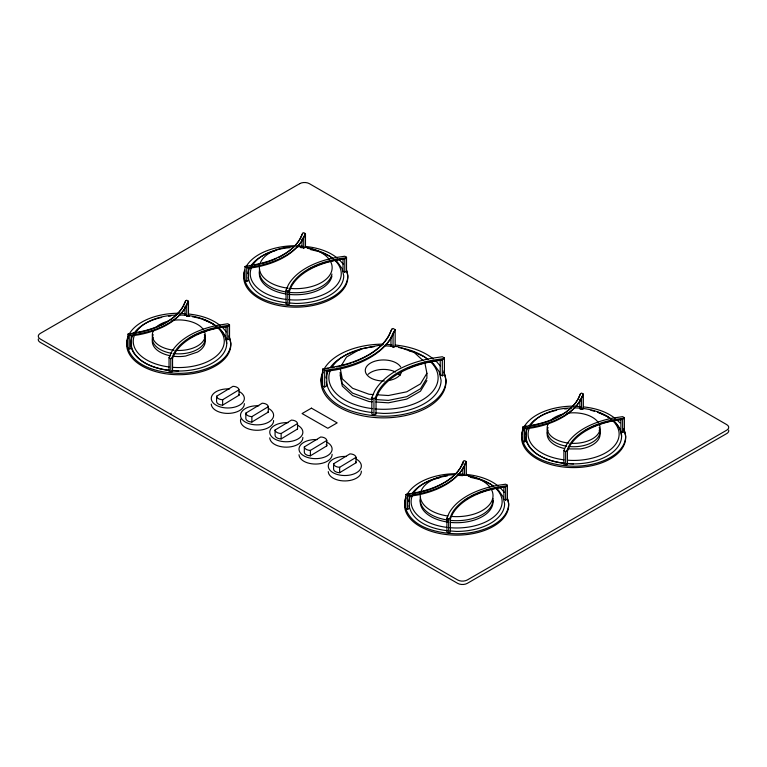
<?xml version="1.0" encoding="UTF-8"?>
<svg xmlns="http://www.w3.org/2000/svg" width="767" height="767" viewBox="0 0 767 767"><rect width="100%" height="100%" fill="white"/><g stroke="black" fill="none" stroke-linecap="round" stroke-linejoin="round"><path stroke-width="1.15" d="M186.726 305.065L186.726 316.081L188.481 315.064L188.481 301.21L186.726 300.194L185.681 300.798L183.495 305.784A70.43 40.661 0 0 1 137.677 332.236L127.993 334.105L127.993 347.969L129.748 348.975L131.502 347.969L131.502 335.85L127.993 334.105M186.304 304.921L185.039 307.807A72.05 41.6 0 0 1 138.165 334.872L131.502 335.85M227.77 339.666L227.77 326.512L219.995 327.643A69.912 40.363 0 0 0 174.512 353.903L172.546 358.39L172.546 371.554L170.792 372.561L169.037 371.554L169.037 357.69L171.262 352.609A73.325 42.338 0 0 1 218.959 325.064L227.77 323.779L229.525 324.796L229.525 338.65L227.77 339.666L226.016 338.65L226.016 326.531L227.77 326.512L229.525 324.796M169.037 357.69L170.792 358.707L171.837 358.103L174.023 353.108A70.43 40.661 0 0 1 219.841 326.656L228.48 325.4M305.477 247.52L305.477 233.657L303.722 232.65L302.677 233.254L300.491 238.24A70.43 40.661 0 0 1 254.673 264.692L244.98 266.561L244.98 280.415L246.734 281.431L248.498 280.415L248.498 268.297L244.98 266.561M344.767 272.122L344.767 258.958L336.991 260.099A69.912 40.363 0 0 0 291.508 286.359L289.543 290.846L289.543 304L287.788 305.017L286.033 304L286.033 290.147L288.258 285.056A73.325 42.338 0 0 1 335.956 257.52L344.767 256.236L346.521 257.242L346.521 271.106L344.767 272.122L343.012 271.106L343.012 258.987L344.767 258.958L346.521 257.242M286.033 290.147L287.788 291.153L288.833 290.549L291.019 285.564A70.43 40.661 0 0 1 336.838 259.112L345.476 257.846M393.768 347.106L395.168 346.3L395.168 329.666L393.059 328.449L391.803 329.177L389.185 335.16A84.514 48.791 0 0 1 334.201 366.904L322.581 369.148L322.581 385.782L324.681 386.99L326.79 385.782L326.79 371.238L322.581 369.148M392.656 333.894L391.036 337.595A86.46 49.922 0 0 1 334.786 370.068L326.79 371.238M444.419 357.968L442.319 360.03L432.981 361.391A83.9 48.436 0 0 0 378.399 392.905L376.041 398.294L376.041 414.084L373.941 415.292L371.832 414.084L371.832 397.45L374.507 391.343A87.994 50.804 0 0 1 431.744 358.294L442.319 356.751L444.419 357.968L444.419 374.603L442.319 375.82L440.21 374.603L440.21 360.059L432.214 361.228A86.46 49.922 0 0 0 414.554 365.773M371.832 397.45L373.941 398.667L375.197 397.939L377.815 391.956A84.514 48.791 0 0 1 432.799 360.212L443.163 358.697M466.346 475.492L466.346 461.629L464.591 460.622L463.546 461.226L460.871 466.825A69.912 40.363 0 0 1 444.639 482.577M463.546 461.226L461.36 466.211A70.43 40.661 0 0 1 415.541 492.663L405.848 494.533L405.848 508.387L407.603 509.403L409.367 508.387L409.367 496.268L405.848 494.533M463.747 466.307L462.904 468.234A72.05 41.6 0 0 1 416.03 495.3L409.367 496.268M505.635 500.094L505.635 486.93L497.86 488.071A69.912 40.363 0 0 0 452.377 514.331L450.411 518.818L450.411 531.972L448.657 532.988L446.902 531.972L446.902 518.118L449.126 513.027A73.325 42.338 0 0 1 496.824 485.492L505.635 484.198L507.39 485.214L507.39 499.077L505.635 500.094L503.881 499.077L503.881 486.959L505.635 486.93L507.39 485.214M446.902 518.118L448.657 519.125L449.702 518.521L451.888 513.535A70.43 40.661 0 0 1 497.706 487.083L506.345 485.818M579.833 399.569L579.833 407.948L581.587 408.955L583.342 407.948L583.342 394.085L581.587 393.068L580.542 393.672L578.356 398.667A70.43 40.661 0 0 1 532.538 425.119L522.845 426.979L522.845 440.843L524.599 441.859L526.354 440.843L526.354 428.724L522.845 426.979M524.599 441.859L524.599 427.996L533.41 426.711A73.325 42.338 0 0 0 581.118 399.166L583.342 394.085L579.9 400.69A72.05 41.6 0 0 1 533.027 427.746L526.354 428.724M622.631 432.54L622.631 419.386L614.856 420.517A69.912 40.363 0 0 0 569.373 446.777L567.407 451.274L567.407 464.428L565.653 465.444L563.898 464.428L563.898 450.565L566.123 445.483A73.325 42.338 0 0 1 613.821 417.938L622.631 416.654L624.386 417.67L624.386 431.533L622.631 432.54L620.877 431.533L620.877 419.405L622.631 419.386L624.386 417.67M563.898 450.565L565.653 451.581L566.698 450.977L568.884 445.991A70.43 40.661 0 0 1 614.703 419.53L623.341 418.274M341.257 365.715L346.511 357.048L360.26 349.11L378.61 345.399L382.014 345.629M424.726 362.129L426.903 373.289L420.489 383.883L406.74 391.812L388.39 395.523L377.028 394.784M426.903 380.585L420.489 391.18L406.74 399.108L388.39 402.819L375.888 402.004M185.681 300.798L183.006 306.397A69.912 40.363 0 0 1 160.639 325.429M186.726 303.962L188.481 301.21L186.256 306.292A73.325 42.338 0 0 1 138.549 333.837L129.748 335.121L129.748 348.975M302.677 233.254L300.002 238.853A69.912 40.363 0 0 1 278.709 257.367M304.307 235.498L305.477 233.657L303.253 238.748A73.325 42.338 0 0 1 255.545 266.283L246.734 267.568L246.734 281.431M391.803 329.177L388.601 335.898A83.9 48.436 0 0 1 353.29 362.245M393.059 332.974L395.168 329.666L392.493 335.773A87.994 50.804 0 0 1 335.256 368.822L324.681 370.365L324.681 386.99M580.542 393.672L577.867 399.281A69.912 40.363 0 0 1 566.209 412.004M216.582 396.251L232.976 386.319A6.376 3.682 0 0 1 239.036 389.818L239.036 395.216L222.641 405.149A6.376 3.682 0 0 1 216.582 401.649L216.582 396.251A6.376 3.682 0 0 0 222.641 399.751L222.641 405.149M222.641 399.751L239.036 389.818M245.833 413.135L262.228 403.202A6.376 3.682 0 0 1 268.287 406.702L268.287 412.109L251.883 422.042A6.376 3.682 0 0 1 245.833 418.542L245.833 413.135A6.376 3.682 0 0 0 251.883 416.634L251.883 422.042M251.883 416.634L268.287 406.702M275.075 430.019L291.479 420.095A6.376 3.682 0 0 1 297.538 423.585L297.538 428.993L281.134 438.925A6.376 3.682 0 0 1 275.075 435.426L275.075 430.019A6.376 3.682 0 0 0 281.134 433.518L281.134 438.925M281.134 433.518L297.538 423.585M304.326 446.912L320.731 436.979A6.376 3.682 0 0 1 326.78 440.479L326.78 445.876L310.386 455.809A6.376 3.682 0 0 1 304.326 452.309L304.326 446.912A6.376 3.682 0 0 0 310.386 450.411L310.386 455.809M310.386 450.411L326.78 440.479M333.578 463.795L349.973 453.863A6.376 3.682 0 0 1 356.032 457.362L356.032 462.769L339.637 472.702A6.376 3.682 0 0 1 333.578 469.203L333.578 463.795A6.376 3.682 0 0 0 339.637 467.295L339.637 472.702M339.637 467.295L356.032 457.362M170.696 414.314L171.281 413.969M250.071 265.765L252.295 265.44M248.498 268.297L255.162 267.328A72.05 41.6 0 0 0 302.035 240.263L303.722 236.418L303.722 248.537M343.012 258.987L336.349 259.955A72.05 41.6 0 0 0 328.314 261.739M133.075 333.309L136.411 332.82M226.016 326.531L219.352 327.509A72.05 41.6 0 0 0 204.77 331.248M325.85 368.601L328.18 368.265M331.68 367.748L334.019 367.412M526.824 426.347L523.899 426.375M532.384 425.541L529.048 426.021A47.985 27.708 0 0 1 556.545 410.297M614.214 420.383L620.877 419.405M409.827 493.89L406.903 493.929M415.388 493.085L412.052 493.574A47.985 27.708 0 0 1 431.648 480.075M503.881 486.959L497.217 487.927A72.05 41.6 0 0 0 476.46 494.006M567.81 448.925L580.466 448.925A26.471 15.282 0 0 0 599.19 430.201M384.286 345.773L397.929 346.655L414.391 352.628L423.01 360.548M373.615 394.564L369.071 394.267L352.609 388.294L342.274 378.793L340.308 368.754M372.484 399.348L369.071 399.128L352.609 393.155L342.274 383.653L340.097 372.503M375.888 399.578L388.39 400.384L406.74 396.683L420.489 388.744L426.903 378.15L426.903 373.289M372.484 401.783L369.071 401.563L352.609 395.59L342.274 386.089L340.097 374.938M296.954 245.795L302.332 246.207M305.563 246.456C316.752 247.636 328.353 250.847 337.231 258.028M286.618 302.773C271.46 301.038 251.327 294.614 248.172 277.529M288.871 302.946L295.64 303.464A47.985 27.708 0 0 0 343.741 275.823L342.13 268.651L337.365 261.969L335.467 260.531M179.957 313.339L185.336 313.751M188.567 314.01C199.756 315.179 211.356 318.391 220.234 325.572M187.081 316.244L189.181 316.407M385.964 344.306L391.784 344.757M395.273 345.025C408.658 346.435 422.54 350.26 433.173 358.831M169.382 370.298C153.678 368.572 132.902 361.353 130.774 343.242M172.537 370.538L178.644 371.017M574.809 406.213L580.197 406.635M583.428 406.884C594.617 408.063 606.218 411.265 615.096 418.446M579.833 408.955L582.987 409.195M372.791 412.617C354.507 410.604 330.193 402.876 326.397 382.263M375.341 412.819L383.366 413.432A57.583 33.249 0 0 0 441.083 380.269L439.155 371.659L433.432 363.635L430.699 361.564M564.244 463.172C548.875 461.408 528.434 454.61 525.836 437.037M567.398 463.421L573.505 463.891M457.822 473.766L463.201 474.179M466.432 474.428C477.62 475.607 489.221 478.819 498.099 485.99M447.487 530.735C432.396 529.009 412.387 522.663 409.099 505.721M449.74 530.917L456.509 531.435A47.985 27.708 0 0 0 504.609 503.794L502.999 496.623L498.234 489.931L496.335 488.502M310.376 249.524L319.839 251.806L329.762 256.216L333.568 259.093M408.936 350.605L412.406 351.439M470.305 477.266L480.708 479.768L490.631 484.188L493.478 486.345M246.034 265.957L246.734 266.245M288.833 290.549L289.543 290.846M566.698 450.977L567.407 451.274M375.197 397.939L376.041 398.294M129.038 333.501L129.748 333.798M171.837 358.103L172.546 358.39M449.702 518.521L450.411 518.818M413.48 351.909L424.314 356.732L427.957 359.493M202.843 319.35L212.766 323.76L216.572 326.637M616.927 419.837L619.976 422.933M611.433 419.511L607.627 416.644L597.704 412.224A47.985 27.708 0 0 1 611.759 419.376M613.332 420.949L615.23 422.387L619.995 429.079L621.606 436.25M339.062 259.409L343.434 264.356M435.867 360.873L440.488 366.185M499.931 487.381L504.303 492.328M222.066 326.953L226.438 331.9M218.47 328.075L220.369 329.513L225.134 336.205L226.744 343.376M623.926 428.475L625.671 436.25A52.051 30.057 0 0 1 573.495 466.24C553.592 465.694 525.05 459.491 521.56 436.116A52.051 30.057 0 0 1 523.362 428.341M507.39 498.061L508.674 503.804A52.051 30.057 0 0 1 456.499 533.784C436.596 533.238 408.054 527.034 404.564 503.66A52.051 30.057 0 0 1 405.906 496.968M443.872 370.94L445.963 380.269A62.463 36.068 0 0 1 383.356 416.251C359.474 415.599 325.218 408.159 321.037 380.106A62.463 36.068 0 0 1 323.195 370.777M346.521 270.089L347.806 275.832A52.051 30.057 0 0 1 295.631 305.812C275.727 305.276 247.185 299.072 243.695 275.698A52.051 30.057 0 0 1 244.635 270.099M229.074 335.601L230.809 343.376A52.051 30.057 0 0 1 178.634 373.366C158.731 372.82 130.189 366.616 126.699 343.242A52.051 30.057 0 0 1 128.511 335.467M581.587 396.836L581.587 408.955M565.653 451.581L565.653 465.444M464.591 475.406L464.591 464.38L466.346 461.629L464.121 466.719A73.325 42.338 0 0 1 416.414 494.255L407.603 495.54L407.603 509.403M462.837 462.328L462.837 464.725M462.837 468.311L462.837 475.492M448.657 519.125L448.657 532.988M442.319 360.03L442.319 375.82M393.059 334.086L393.059 347.518M390.959 337.279L390.959 346.3M373.941 398.667L373.941 415.292M301.968 239.151L301.968 247.52M287.788 291.153L287.788 305.017M184.972 306.695L184.972 315.064M170.792 358.707L170.792 372.561M38.35 338.976A6.826 3.94 0 0 0 40.267 342.379L457.65 583.351A6.826 3.94 0 0 0 467.295 583.351L726.732 433.566A6.826 3.94 0 0 0 728.65 430.162M244.347 403.615A16.548 9.549 0 0 1 228.202 413.394A16.548 9.549 0 0 1 211.27 404.065M239.227 391.525A16.548 9.549 0 0 1 235.805 406.798A16.548 9.549 0 0 1 211.596 400.336A16.548 9.549 0 0 1 229.534 388.936M238.873 394.545A6.376 3.682 0 0 1 239.036 395.216M273.598 420.498A16.548 9.549 0 0 1 255.727 430.249A16.548 9.549 0 0 1 240.79 418.974M268.479 408.408A16.548 9.549 0 0 1 265.056 423.681A16.548 9.549 0 0 1 240.838 417.219A16.548 9.549 0 0 1 258.786 405.82M268.124 411.438A6.376 3.682 0 0 1 268.287 412.109M332.101 454.275A16.548 9.549 0 0 1 315.946 464.054A16.548 9.549 0 0 1 299.015 454.726M326.972 442.185A16.548 9.549 0 0 1 323.559 457.458A16.548 9.549 0 0 1 299.341 450.996A16.548 9.549 0 0 1 317.289 439.596M326.243 444.563A6.376 3.682 0 0 1 326.78 445.876M361.343 471.159A16.548 9.549 0 0 1 345.198 480.938A16.548 9.549 0 0 1 328.266 471.619M356.224 459.069A16.548 9.549 0 0 1 352.801 474.342A16.548 9.549 0 0 1 328.592 467.88A16.548 9.549 0 0 1 346.531 456.48M355.495 461.456A6.376 3.682 0 0 1 356.032 462.769M302.85 437.382A16.548 9.549 0 0 1 286.705 447.161A16.548 9.549 0 0 1 269.763 437.842M297.721 425.292A16.548 9.549 0 0 1 294.307 440.574A16.548 9.549 0 0 1 270.089 434.103A16.548 9.549 0 0 1 288.037 422.713M297.375 428.322A6.376 3.682 0 0 1 297.538 428.993M599.19 424.122A26.471 15.282 0 0 1 571.262 443.307M568.961 443.125A26.471 15.282 0 0 1 548.05 424.122M551.962 419.29A26.471 15.282 0 0 1 562.086 414.324M566.765 413.317A26.471 15.282 0 0 1 598.241 422.473M599.19 427.507A26.471 15.282 0 0 1 568.961 446.499M566.765 446.221A26.471 15.282 0 0 1 548.05 427.507M613.092 421.083A45.512 26.279 0 0 1 611.395 448.82A45.512 26.279 0 0 1 567.561 460.2M564.033 459.845A45.512 26.279 0 0 1 529.681 427.296M530.15 426.356A45.512 26.279 0 0 1 571.367 407.91M573.735 407.881A45.512 26.279 0 0 1 610.685 418.916M613.59 420.862A47.985 27.708 0 0 1 614.146 451.015A47.985 27.708 0 0 1 566.66 463.604M564.407 463.373A47.985 27.708 0 0 1 525.663 437.142M525.663 435.09A47.985 27.708 0 0 1 527.293 428.945M564.627 408.974A47.985 27.708 0 0 1 566.909 408.753M580.571 408.773A47.985 27.708 0 0 1 582.834 408.993M590.926 410.345A47.985 27.708 0 0 1 594.396 411.217M564.426 448.494A26.471 15.282 0 0 1 548.05 430.201M623.926 429.827A52.051 30.057 0 0 1 580.293 467.343A52.051 30.057 0 0 1 521.56 437.468M521.905 434.103A52.051 30.057 0 0 1 523.362 429.693M524.36 426.471A52.051 30.057 0 0 1 573.735 406.136M585.94 430.124A72.05 41.6 0 0 1 589.593 428.216M591.501 427.315A72.05 41.6 0 0 1 598.567 424.487M599.621 424.122A72.05 41.6 0 0 1 606.179 422.166M607.301 421.879A72.05 41.6 0 0 1 613.044 420.604M565.337 412.627A69.912 40.363 0 0 1 555.5 418.303M554.416 418.801A69.912 40.363 0 0 1 540.169 423.806M539.086 424.084A69.912 40.363 0 0 1 533.516 425.321M330.107 260.713A36.404 21.016 0 0 1 290.501 288.45M288.171 288.21A36.404 21.016 0 0 1 259.582 265.305M260.157 263.263A36.404 21.016 0 0 1 293.953 246.667M296.292 246.648A36.404 21.016 0 0 1 329.551 259.85M331.929 274.059A36.404 21.016 0 0 1 288.171 292.265M285.909 291.939A36.404 21.016 0 0 1 259.582 269.361M331.929 276.091A36.404 21.016 0 0 1 288.171 294.288M285.909 293.972A36.404 21.016 0 0 1 259.582 271.384M335.227 260.655A45.512 26.279 0 0 1 333.194 288.68A45.512 26.279 0 0 1 288.517 299.676M286.168 299.427A45.512 26.279 0 0 1 251.816 266.868M252.822 264.998A45.512 26.279 0 0 1 289.926 247.674M300.616 247.607A45.512 26.279 0 0 1 304.173 247.914M307.644 248.374A45.512 26.279 0 0 1 332.82 258.489M247.904 273.637A47.985 27.708 0 0 1 249.428 268.527M251.125 265.583A47.985 27.708 0 0 1 275.18 250.732M346.531 270.483A52.051 30.057 0 0 1 296.608 307.164A52.051 30.057 0 0 1 244.635 271.451M246.495 266.044A52.051 30.057 0 0 1 295.87 245.708M308.967 269.207A72.05 41.6 0 0 1 312.677 267.338M313.636 266.897A72.05 41.6 0 0 1 327.202 262.046M276.551 258.383A69.912 40.363 0 0 1 269.687 261.125M268.671 261.48A69.912 40.363 0 0 1 262.314 263.378M260.118 263.934A69.912 40.363 0 0 1 254.519 265.114M430.872 362.062A54.62 31.533 0 0 1 428.504 395.628A54.62 31.533 0 0 1 375.044 408.916M372.695 408.667A54.62 31.533 0 0 1 330.778 369.521M331.823 367.556A54.62 31.533 0 0 1 374.143 346.694M391.956 346.607A54.62 31.533 0 0 1 394.305 346.847M398.907 347.509A54.62 31.533 0 0 1 427.775 359.292M326.042 377.949A57.583 33.249 0 0 1 327.912 371.516M330.031 367.844A57.583 33.249 0 0 1 360.423 349.733M401.611 371.64A18.226 10.517 0 0 1 388.955 380.499M384.401 380.969A18.226 10.517 0 0 1 365.466 371.985A18.226 10.517 0 0 1 379.157 360.25A18.226 10.517 0 0 1 400.7 366.99M368.074 374.325A18.226 10.517 0 0 1 395.551 372.024M398.476 373.922A18.226 10.517 0 0 1 400.106 375.581M443.872 372.561A62.463 36.068 0 0 1 383.356 417.871A62.463 36.068 0 0 1 323.195 372.398M324.24 368.774A62.463 36.068 0 0 1 383.644 344.124M408.054 368.208A86.46 49.922 0 0 1 413.442 366.156M351.152 363.002A83.9 48.436 0 0 1 336.387 366.952M490.976 488.684A36.404 21.016 0 0 1 451.37 516.421M447.899 516.028A36.404 21.016 0 0 1 420.45 493.277M420.69 492.261A36.404 21.016 0 0 1 454.821 474.639M457.161 474.61A36.404 21.016 0 0 1 489.787 486.968M492.97 498.521A36.404 21.016 0 0 1 450.2 520.362M447.899 520.084A36.404 21.016 0 0 1 420.45 497.323M492.97 500.544A36.404 21.016 0 0 1 450.2 522.394M447.899 522.106A36.404 21.016 0 0 1 420.45 499.355M496.096 488.627A45.512 26.279 0 0 1 494.063 516.651A45.512 26.279 0 0 1 449.385 527.648M447.036 527.399A45.512 26.279 0 0 1 412.684 494.84M413.164 493.9A45.512 26.279 0 0 1 447.257 475.991M457.918 475.435A45.512 26.279 0 0 1 462.674 475.665M468.512 476.345A45.512 26.279 0 0 1 493.689 486.46M408.773 501.608A47.985 27.708 0 0 1 410.297 496.498M432.722 479.711A47.985 27.708 0 0 1 439.539 477.841M407.363 494.015A52.051 30.057 0 0 1 455.617 473.69M507.792 499.557A52.051 30.057 0 0 1 461.37 535.011A52.051 30.057 0 0 1 404.564 505.012M404.612 503.9A52.051 30.057 0 0 1 405.906 498.32M443.671 483.152A69.912 40.363 0 0 1 430.555 489.097M429.539 489.451A69.912 40.363 0 0 1 423.183 491.35M422.09 491.628A69.912 40.363 0 0 1 416.519 492.874M465.118 499.969A72.05 41.6 0 0 1 468.062 498.167M471.657 496.22A72.05 41.6 0 0 1 474.505 494.868M204.329 331.248A26.471 15.282 0 0 1 176.4 350.423M174.099 350.251A26.471 15.282 0 0 1 153.189 331.248M156.238 327.173A26.471 15.282 0 0 1 168.395 321.143M171.904 320.443A26.471 15.282 0 0 1 203.38 329.589M204.329 334.623A26.471 15.282 0 0 1 174.099 353.625M171.904 353.347A26.471 15.282 0 0 1 153.189 334.623M218.231 328.199A45.512 26.279 0 0 1 216.534 355.936A45.512 26.279 0 0 1 172.7 367.326M169.171 366.971A45.512 26.279 0 0 1 134.819 334.422M135.299 333.482A45.512 26.279 0 0 1 176.506 315.036M178.874 315.007A45.512 26.279 0 0 1 215.824 326.033M218.729 327.979A47.985 27.708 0 0 1 219.285 358.141A47.985 27.708 0 0 1 171.808 370.72M169.545 370.499A47.985 27.708 0 0 1 132.442 336.071M134.129 333.127A47.985 27.708 0 0 1 161.684 317.423M168.654 316.225A47.985 27.708 0 0 1 170.916 315.975M186.841 316.004A47.985 27.708 0 0 1 189.094 316.253M192.498 316.761A47.985 27.708 0 0 1 216.898 326.502M204.329 337.327A26.471 15.282 0 0 1 197.474 352.091L185.614 356.051A26.471 15.282 0 0 1 172.987 356.204M170.734 355.85A26.471 15.282 0 0 1 153.189 337.327M129.498 333.587A52.051 30.057 0 0 1 178.874 313.252M229.074 336.953A52.051 30.057 0 0 1 178.634 374.718A52.051 30.057 0 0 1 128.511 336.818M159.555 325.927A69.912 40.363 0 0 1 145.318 330.932M144.225 331.21A69.912 40.363 0 0 1 138.654 332.447M190.206 337.739A72.05 41.6 0 0 1 195.681 334.882M196.64 334.441A72.05 41.6 0 0 1 203.715 331.612M299.705 183.649L40.267 333.434A6.826 3.94 0 0 0 40.267 339.004L457.65 579.977A6.826 3.94 0 0 0 467.295 579.977L726.732 430.191A6.826 3.94 0 0 0 726.732 424.621L309.35 183.649A6.826 3.94 0 0 0 299.705 183.649M311.44 408.159L302.073 413.557L327.816 428.283L337.173 422.876L311.44 408.159"/></g></svg>
